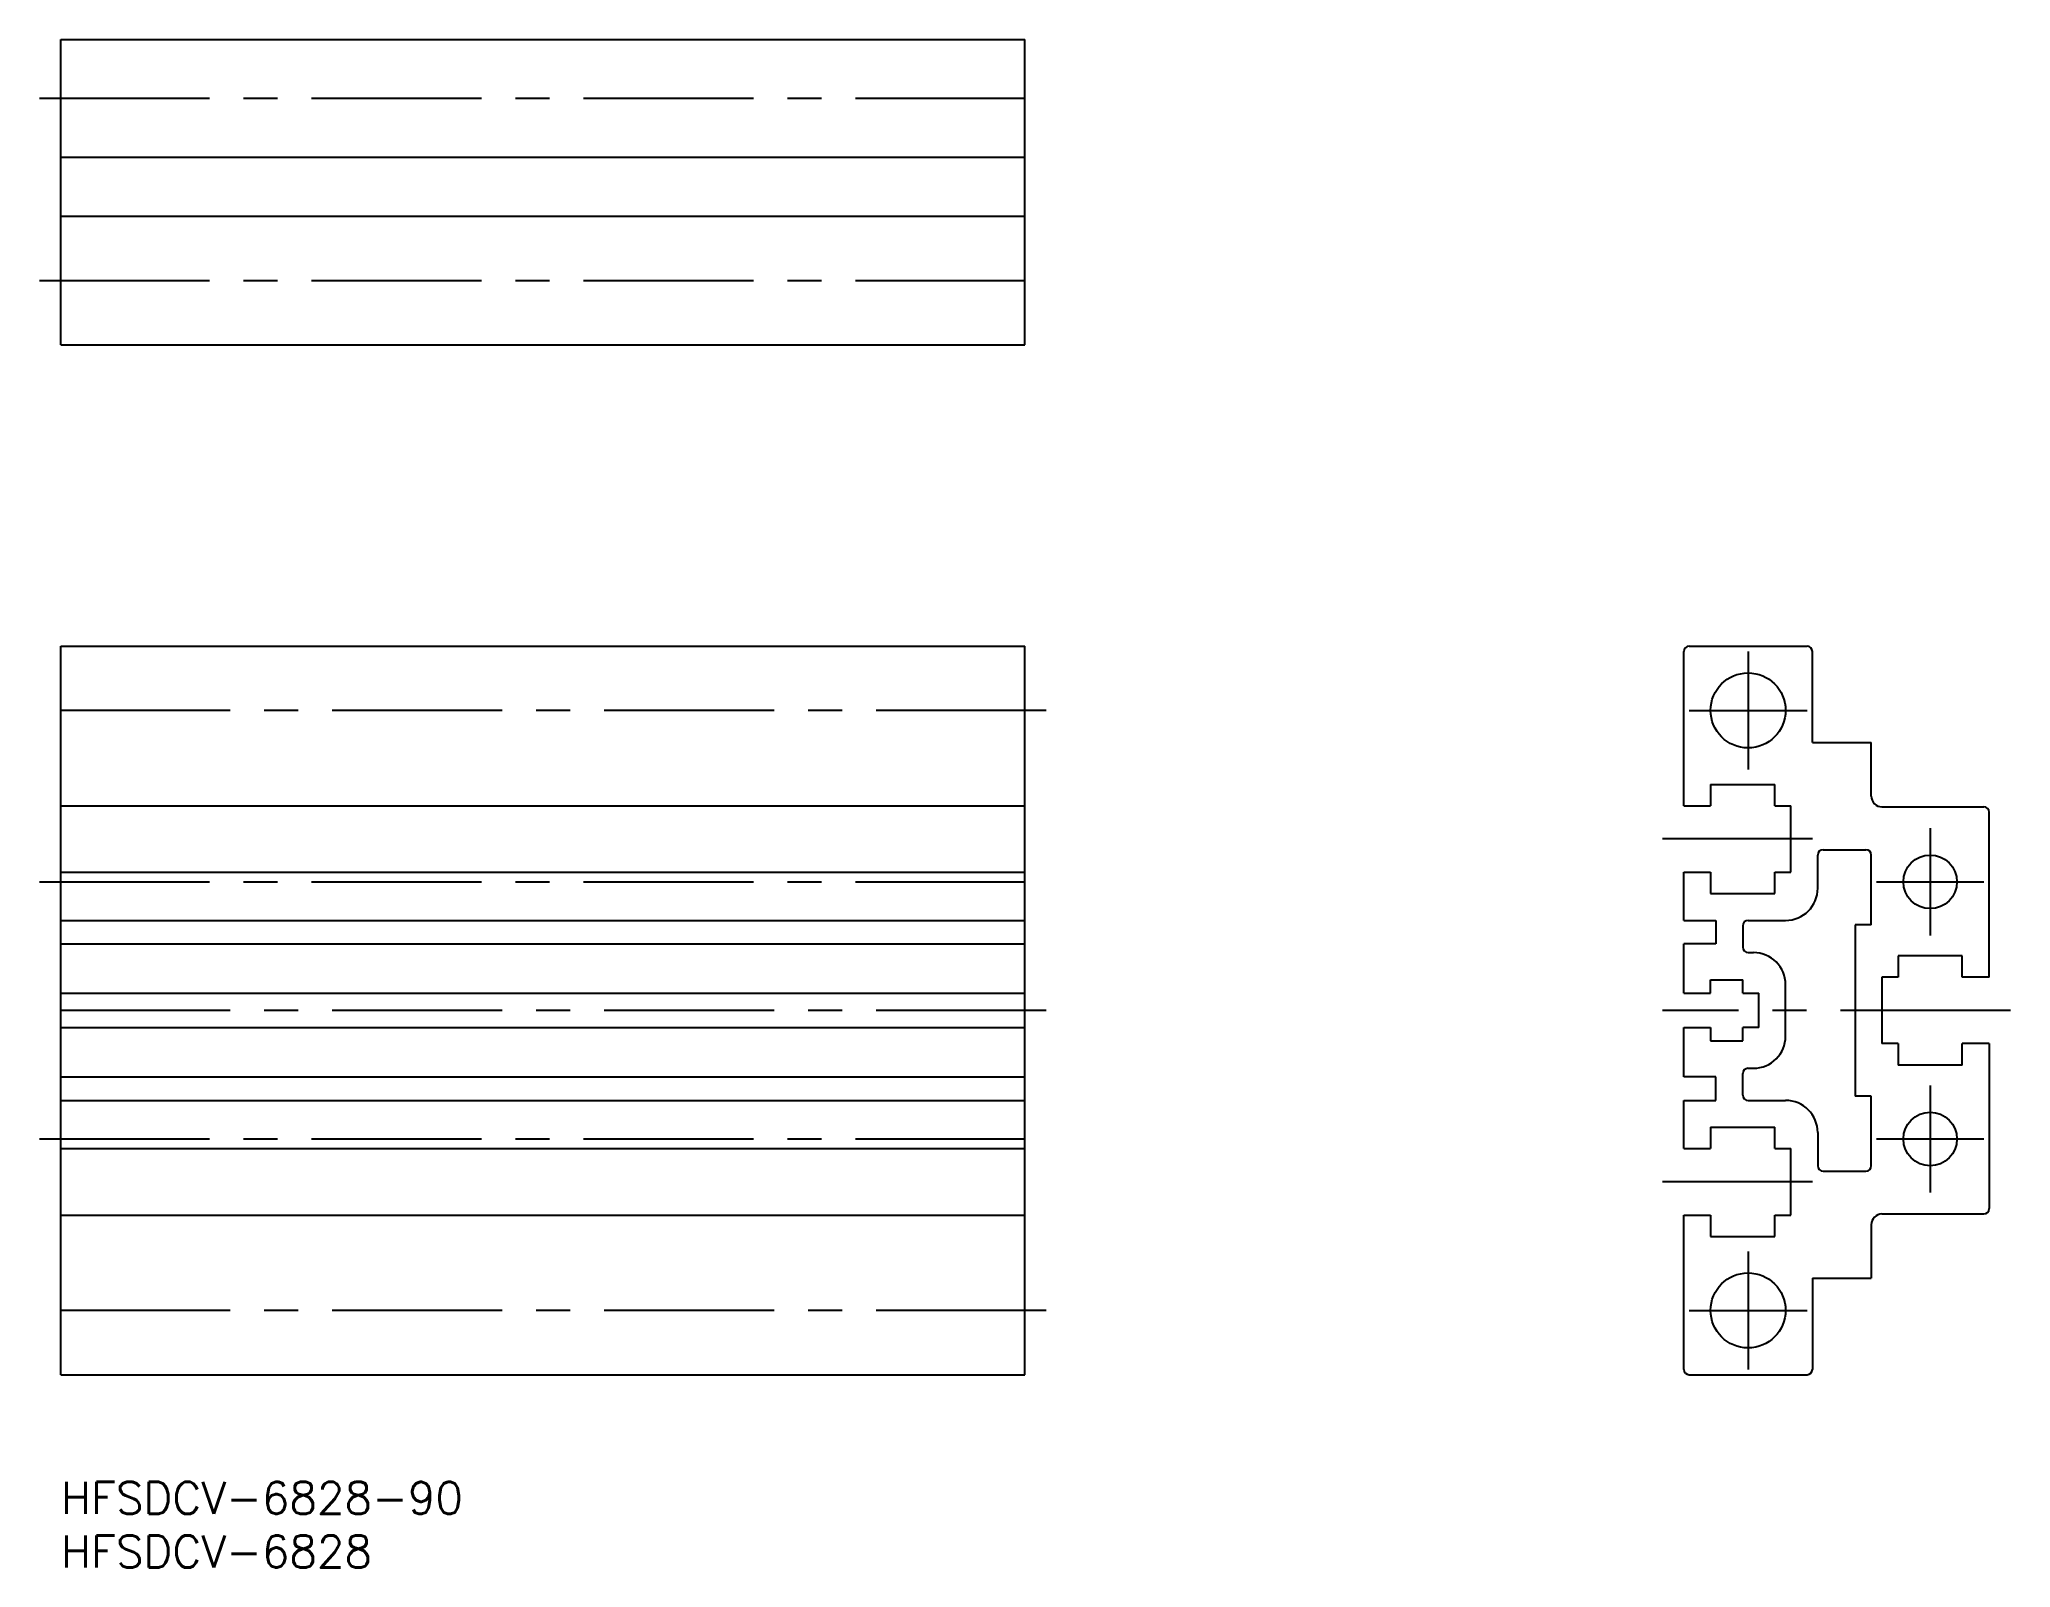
# Model space of a CAD drawing. Extents: x -2 to 182, y -8 to 135.
import ezdxf

# ---------------------------------------------------------------- set-up
doc = ezdxf.new("R2010")
doc.units = 0
doc.header["$LTSCALE"] = 0.5
doc.linetypes.add('CENTER', pattern=[50.8, 31.75, -6.35, 6.35, -6.35])
for name, color, linetype in [('MSM_CENTER', 1, 'CENTER'), ('MSM_CONTINUOUS', 7, 'CONTINUOUS'), ('MSM_PART_NUMBER', 7, 'CONTINUOUS')]:
    doc.layers.add(name, color=color, linetype=linetype)
doc.styles.get("Standard").update_dxf_attribs({"font": 'txt.shx', "height": 3, "bigfont": 'bigfont.shx'})

# ---------------------------------------------------------------- blocks, each defined once
blk = doc.blocks.new('*U5')
at = {"layer": 'MSM_PART_NUMBER'}
blk.add_text('HFSDCV-6828-90', height=3, dxfattribs=at).set_placement((0, -3))
blk = doc.blocks.new('*U6')
at = {"layer": 'MSM_PART_NUMBER'}
blk.add_text('HFSDCV-6828', height=3, dxfattribs=at).set_placement((0, -8))

msp = doc.modelspace()

# ---------------------------------------------------------------- linework, layer by layer
at = {"layer": 'MSM_CENTER'}
for p, q in [((-2, 129.13), (92, 129.13)), ((-2, 112.13), (92, 112.13)), ((157.53, 77.5), (157.53, 66.5)), ((92, 72), (-2, 72)), ((152.03, 72), (163.03, 72)), ((174.53, 61), (174.53, 51)), ((163.53, 60), (149.53, 60)), ((-2, 56), (92, 56)), ((169.53, 56), (179.53, 56)), ((92, 44), (-2, 44)), ((182.03, 44), (149.53, 44)), ((174.53, 37), (174.53, 27)), ((-2, 32), (92, 32)), ((169.53, 32), (179.53, 32)), ((163.53, 28), (149.53, 28)), ((157.53, 21.5), (157.53, 10.5)), ((92, 16), (-2, 16)), ((152.03, 16), (163.03, 16))]:
    msp.add_line(p, q, dxfattribs=at)
at = {"layer": 'MSM_CONTINUOUS'}
for p, q in [((0, 134.63), (90, 134.63)), ((0, 106.13), (0, 134.63)), ((90, 106.13), (90, 134.63)), ((0, 123.63), (90, 123.63)), ((0, 118.13), (90, 118.13)), ((0, 106.13), (90, 106.13)), ((0, 10), (0, 78)), ((0, 78), (90, 78)), ((90, 10), (90, 78)), ((151.53, 63.1), (151.53, 77.5)), ((152.03, 78), (163.03, 78)), ((163.53, 69), (163.53, 77.5)), ((163.53, 69), (169.03, 69)), ((169.03, 64), (169.03, 69)), ((154.03, 65.1), (154.03, 63.1)), ((154.03, 65.1), (160.03, 65.1)), ((160.03, 63.1), (160.03, 65.1)), ((0, 63.1), (90, 63.1)), ((151.53, 63.1), (154.03, 63.1)), ((160.03, 63.1), (161.53, 63.1)), ((161.53, 56.9), (161.53, 63.1)), ((170.03, 63), (179.53, 63)), ((180.03, 47.1), (180.03, 62.5)), ((164.53, 59), (168.53, 59)), ((164.03, 55.4), (164.03, 58.5)), ((169.03, 52), (169.03, 58.5)), ((0, 56.9), (90, 56.9)), ((151.53, 56.9), (154.03, 56.9)), ((151.53, 52.4), (151.53, 56.9)), ((154.03, 56.9), (154.03, 54.9)), ((160.03, 56.9), (161.53, 56.9)), ((160.03, 54.9), (160.03, 56.9)), ((154.03, 54.9), (160.03, 54.9)), ((0, 52.4), (90, 52.4)), ((151.53, 52.4), (154.53, 52.4)), ((154.53, 52.4), (154.53, 50.2)), ((157.03, 51.9), (157.03, 49.9)), ((157.53, 52.4), (161.03, 52.4)), ((169.03, 52), (167.53, 52)), ((167.53, 52), (167.53, 36)), ((0, 50.2), (90, 50.2)), ((154.53, 50.2), (151.53, 50.2)), ((151.53, 45.6), (151.53, 50.2)), ((157.53, 49.4), (158.03, 49.4)), ((171.53, 49.1), (171.53, 47.1)), ((177.53, 49.1), (171.53, 49.1)), ((177.53, 47.1), (177.53, 49.1)), ((154.03, 45.6), (154.03, 46.85)), ((154.03, 46.85), (157.03, 46.85)), ((157.03, 45.6), (157.03, 46.85)), ((161.03, 41.6), (161.03, 46.4)), ((170.03, 47.1), (170.03, 40.9)), ((171.53, 47.1), (170.03, 47.1)), ((180.03, 47.1), (177.53, 47.1)), ((0, 45.6), (26.83, 45.6)), ((0, 45.6), (90, 45.6)), ((151.53, 45.6), (154.03, 45.6)), ((157.03, 45.6), (158.53, 45.6)), ((158.53, 42.4), (158.53, 45.6)), ((0, 42.4), (26.83, 42.4)), ((0, 42.4), (90, 42.4)), ((151.53, 42.4), (154.03, 42.4)), ((151.53, 37.8), (151.53, 42.4)), ((154.03, 42.4), (154.03, 41.15)), ((158.53, 42.4), (157.03, 42.4)), ((157.03, 41.15), (157.03, 42.4)), ((154.03, 41.15), (157.03, 41.15)), ((171.53, 40.9), (170.03, 40.9)), ((171.53, 40.9), (171.53, 38.9)), ((180.03, 40.9), (177.53, 40.9)), ((177.53, 38.9), (177.53, 40.9)), ((180.03, 40.9), (180.03, 25.5)), ((177.53, 38.9), (171.53, 38.9)), ((0, 37.8), (90, 37.8)), ((154.53, 37.8), (151.53, 37.8)), ((154.53, 35.6), (154.53, 37.8)), ((157.03, 36.1), (157.03, 38.1)), ((157.53, 38.6), (158.03, 38.6)), ((0, 35.6), (90, 35.6)), ((151.53, 35.6), (154.53, 35.6)), ((151.53, 31.1), (151.53, 35.6)), ((157.53, 35.6), (161.03, 35.6)), ((169.03, 36), (167.53, 36)), ((169.03, 29.5), (169.03, 36)), ((154.03, 33.1), (154.03, 31.1)), ((154.03, 33.1), (160.03, 33.1)), ((160.03, 31.1), (160.03, 33.1)), ((164.03, 32.6), (164.03, 29.5)), ((0, 31.1), (90, 31.1)), ((151.53, 31.1), (154.03, 31.1)), ((160.03, 31.1), (161.53, 31.1)), ((161.53, 24.9), (161.53, 31.1)), ((164.53, 29), (168.53, 29)), ((0, 24.9), (90, 24.9)), ((151.53, 24.9), (154.03, 24.9)), ((151.53, 10.5), (151.53, 24.9)), ((154.03, 24.9), (154.03, 22.9)), ((160.03, 24.9), (161.53, 24.9)), ((160.03, 22.9), (160.03, 24.9)), ((169.03, 24), (169.03, 19)), ((170.03, 25), (179.53, 25)), ((154.03, 22.9), (160.03, 22.9)), ((163.53, 19), (163.53, 10.5)), ((163.53, 19), (169.03, 19)), ((0, 10), (90, 10)), ((152.03, 10), (163.03, 10))]:
    msp.add_line(p, q, dxfattribs=at)
for centre, radius in [((157.53, 72), 3.5), ((174.53, 56), 2.5), ((174.53, 32), 2.5), ((157.53, 16), 3.5)]:
    msp.add_circle(centre, radius, dxfattribs=at)
for centre, radius, start, end in [((152.03, 77.5), 0.5, 90, 180), ((163.03, 77.5), 0.5, 360, 90), ((170.03, 64), 1, 180, 270), ((179.53, 62.5), 0.5, 360, 90), ((164.53, 58.5), 0.5, 90, 180), ((168.53, 58.5), 0.5, 360, 90), ((161.03, 55.4), 3, 270, 360), ((157.53, 51.9), 0.5, 90, 180), ((157.53, 49.9), 0.5, 180, 270), ((158.03, 46.4), 3, 360, 90), ((158.03, 41.6), 3, 270, 360), ((157.53, 38.1), 0.5, 90, 180), ((157.53, 36.1), 0.5, 180, 270), ((161.03, 32.6), 3, 360, 90), ((164.53, 29.5), 0.5, 180, 270), ((168.53, 29.5), 0.5, 270, 360), ((170.03, 24), 1, 90, 180), ((179.53, 25.5), 0.5, 270, 360), ((152.03, 10.5), 0.5, 180, 270), ((163.03, 10.5), 0.5, 270, 0)]:
    msp.add_arc(centre, radius, start, end, dxfattribs=at)

# ---------------------------------------------------------------- block references
for name in ['*U5', '*U6']:
    msp.add_blockref(name, (0, 0), dxfattribs=at)

doc.saveas('drawing.dxf')
